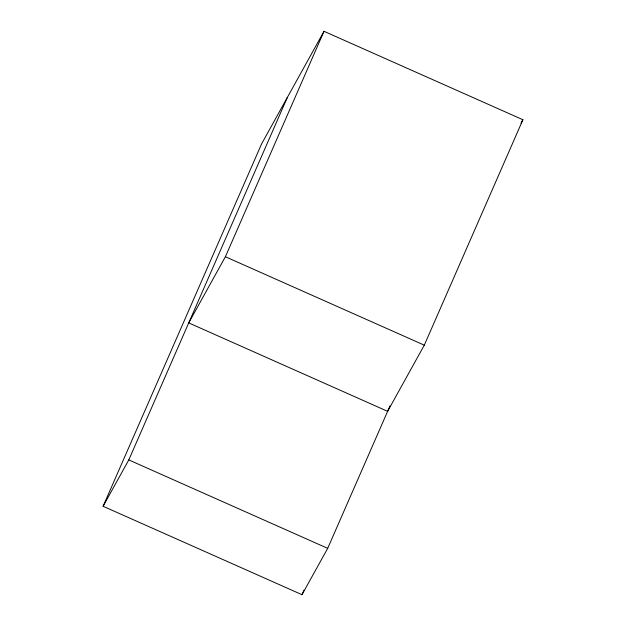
<?xml version="1.0" encoding="UTF-8"?>
<svg xmlns="http://www.w3.org/2000/svg" width="626" height="626" viewBox="0 0 626 626"><rect width="100%" height="100%" fill="white"/><g stroke="black" fill="none" stroke-linecap="round" stroke-linejoin="round"><path stroke-width="0.94" d="M389.967 405.961L327.695 548.345L301.998 594.7L103.094 506.27L261.637 143.816L324.002 31.3L522.906 119.73L424.295 345.169L387.619 411.329L188.723 322.899L225.391 256.738L324.002 31.3M103.094 506.27L128.792 459.914L287.326 97.46M301.998 594.7L303.954 590.224M521.028 123.126L522.906 119.73M225.391 256.738L424.295 345.169M128.792 459.914L327.695 548.345"/></g></svg>
